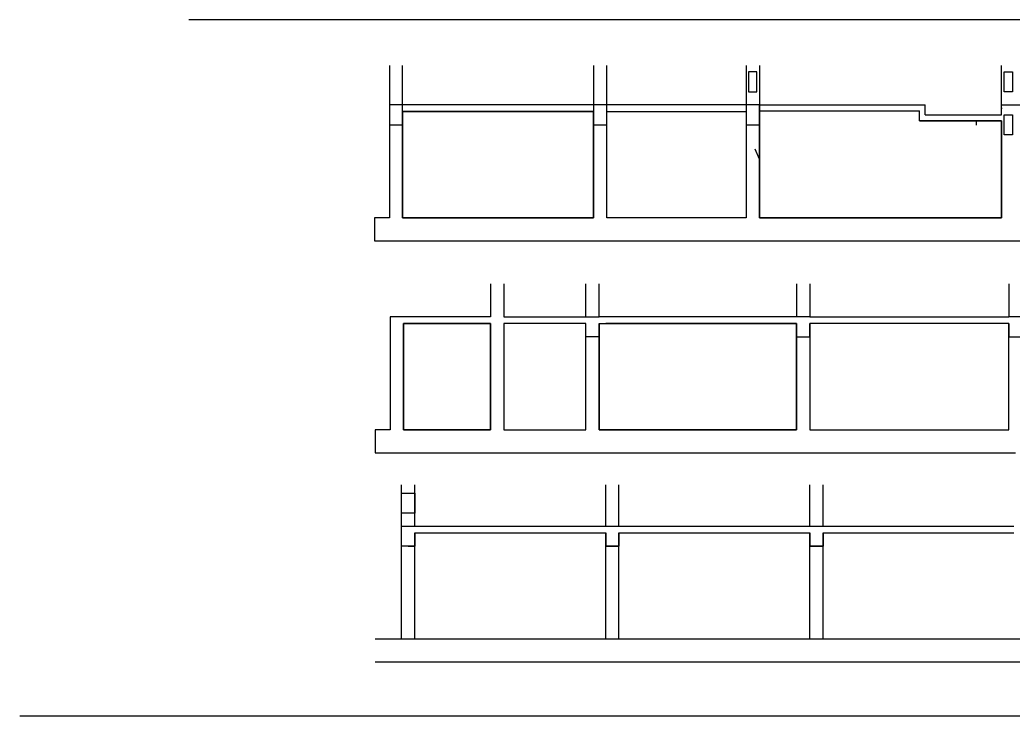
# Model space of a CAD drawing. Header units: inches. Extents: x 490 to 5734, y 172 to 2272.
# Drawn here: x 490 to 3483, y 172 to 2272 of the extents above; entities that cross this region are included whole.
import ezdxf

# ---------------------------------------------------------------- set-up
doc = ezdxf.new("R2010")
doc.units = ezdxf.units.IN
doc.layers.add('A4_OP', color=7, linetype='Continuous')

msp = doc.modelspace()

# ---------------------------------------------------------------- linework, layer by layer
for p, q in [((5734.2, 2272), (999, 2272)), ((3218.2, 1985.2), (3218.2, 2015.2)), ((2718.2, 1997.7), (3200.7, 1997.7)), ((3200.7, 1967.7), (3200.7, 1997.7)), ((3448.2, 2005.2), (3450.2, 2005.2)), ((3372.9, 1954.4), (3372.9, 1967.7)), ((2718.2, 1851.5), (2705.9, 1881.8)), ((1756.6, 965.9), (1776.6, 965.9)), ((1640.1, 744.6), (1640.1, 869.6)), ((1680.1, 744.6), (1680.1, 869.6)), ((2255.1, 744.6), (2255.1, 869.6)), ((2295.1, 744.6), (2295.1, 869.6)), ((2870.1, 744.6), (2870.1, 869.6)), ((2910.1, 744.6), (2910.1, 869.6)), ((2255.1, 404.6), (2255.1, 724.6)), ((2295.1, 404.6), (2295.1, 724.6)), ((2870.1, 404.6), (2870.1, 724.6)), ((2910.1, 404.6), (2910.1, 724.6)), ((5734.2, 172), (489.6, 172))]:
    msp.add_line(p, q)
at = {"layer": 'A4_OP'}
for points in [[(1603.2, 2134.5), (1603.2, 2015.2)], [(1643.2, 2015.2), (1643.2, 2134.5)], [(2218.2, 2134.5), (2218.2, 2015.2)], [(2258.2, 2015.2), (2258.2, 2134.5)], [(2678.2, 2134.5), (2678.2, 2115.2)], [(2718.2, 2134.5), (2718.2, 2115.2)], [(3448.2, 2115.2), (3448.2, 2134.5)], [(2678.2, 2115.2), (2678.2, 2015.2)], [(2710.7, 2115.2), (2685.7, 2115.2)], [(2685.7, 2115.2), (2685.7, 2055.2)], [(2710.7, 2055.2), (2710.7, 2115.2)], [(2718.2, 2115.2), (2718.2, 2015.2)], [(3448.2, 1985.2), (3448.2, 2115.2)], [(3455.7, 2055.2), (3455.7, 2115.2)], [(3455.7, 2115.2), (3480.7, 2115.2)], [(3480.7, 2115.2), (3480.7, 2055.2)], [(2685.7, 2055.2), (2710.7, 2055.2)], [(3480.7, 2055.2), (3455.7, 2055.2)], [(1643.2, 2015.2), (1603.2, 2015.2)], [(1603.2, 2015.2), (1603.2, 1955.2)], [(1603.2, 2015.2), (1603.2, 1675.2)], [(1643.2, 1955.2), (1643.2, 2015.2)], [(2218.2, 2015.2), (1643.2, 2015.2)], [(2258.2, 2015.2), (2218.2, 2015.2)], [(2218.2, 2015.2), (2218.2, 1955.2)], [(2258.2, 1955.2), (2258.2, 2015.2)], [(2678.2, 2015.2), (2258.2, 2015.2)], [(2718.2, 2015.2), (2678.2, 2015.2)], [(2678.2, 2015.2), (2678.2, 1955.2)], [(2718.2, 1675.2), (2718.2, 2015.2)], [(2718.2, 2015.2), (3218.2, 2015.2)], [(2718.2, 1955.2), (2718.2, 2015.2)], [(2718.2, 2015.2), (2718.2, 1675.2)], [(3448.2, 2015.2), (4063.2, 2015.2)], [(1643.2, 1675.2), (1643.2, 1995.2)], [(1643.2, 1995.2), (2218.2, 1995.2)], [(1643.2, 1995.2), (1643.2, 1675.2)], [(2218.2, 1995.2), (1643.2, 1995.2)], [(2218.2, 1995.2), (2218.2, 1675.2)], [(2218.2, 1675.2), (2218.2, 1995.2)], [(2258.2, 1675.2), (2258.2, 1995.2)], [(2258.2, 1995.2), (2678.2, 1995.2)], [(2258.2, 1675.2), (2258.2, 1995.2)], [(2258.2, 1995.2), (2678.2, 1995.2)], [(2678.2, 1995.2), (2678.2, 1675.2)], [(2678.2, 1995.2), (2678.2, 1675.2)], [(3218.2, 1985.2), (3448.2, 1985.2)], [(3455.7, 1925.2), (3455.7, 1985.2)], [(3455.7, 1985.2), (3480.7, 1985.2)], [(3480.7, 1985.2), (3480.7, 1925.2)], [(1603.2, 1955.2), (1643.2, 1955.2)], [(2218.2, 1955.2), (2258.2, 1955.2)], [(2678.2, 1955.2), (2718.2, 1955.2)], [(3200.7, 1967.7), (3448.2, 1967.7)], [(3448.2, 1967.7), (3200.7, 1967.7)], [(3448.2, 1967.7), (3448.2, 1675.2)], [(3448.2, 1675.2), (3448.2, 1967.7)], [(3480.7, 1925.2), (3455.7, 1925.2)], [(1603.2, 1675.2), (1558.2, 1675.2)], [(1558.2, 1675.2), (1558.2, 1605.2)], [(2218.2, 1675.2), (1643.2, 1675.2)], [(1643.2, 1675.2), (2218.2, 1675.2)], [(2678.2, 1675.2), (2258.2, 1675.2)], [(2678.2, 1675.2), (2258.2, 1675.2)], [(3448.2, 1675.2), (2718.2, 1675.2)], [(2718.2, 1675.2), (3448.2, 1675.2)], [(1558.2, 1605.2), (1623.2, 1605.2)], [(1623.2, 1605.2), (2238.2, 1605.2)], [(2238.2, 1605.2), (2698.2, 1605.2)], [(2698.2, 1605.2), (3468.2, 1605.2)], [(3468.2, 1605.2), (4083.2, 1605.2)], [(1907.9, 1475.9), (1907.9, 1375.9)], [(1947.9, 1475.9), (1947.9, 1375.9)], [(2195.3, 1375.9), (2195.3, 1475.9)], [(2235.3, 1375.9), (2235.3, 1475.9)], [(2830.3, 1475.9), (2830.3, 1375.9)], [(2870.3, 1475.9), (2870.3, 1375.9)], [(3470.3, 1475.9), (3470.3, 1375.9)], [(1907.9, 1375.9), (1605.3, 1375.9)], [(1605.3, 1375.9), (1605.3, 1035.9)], [(1907.9, 1355.9), (1645.3, 1355.9)], [(1645.3, 1355.9), (1645.3, 1035.9)], [(1645.3, 1035.9), (1645.3, 1355.9)], [(1645.3, 1355.9), (1907.9, 1355.9)], [(1907.9, 1035.9), (1907.9, 1355.9)], [(1907.9, 1355.9), (1907.9, 1035.9)], [(1947.9, 1375.9), (2195.3, 1375.9)], [(2195.3, 1355.9), (1947.9, 1355.9)], [(1947.9, 1355.9), (1947.9, 1035.9)], [(1947.9, 1355.9), (1947.9, 1035.9)], [(2195.3, 1355.9), (1947.9, 1355.9)], [(2195.3, 1375.9), (2235.3, 1375.9)], [(2195.3, 1035.9), (2195.3, 1355.9)], [(2195.3, 1315.9), (2195.3, 1355.9)], [(2195.3, 1035.9), (2195.3, 1355.9)], [(2830.3, 1375.9), (2235.3, 1375.9)], [(2235.3, 1355.9), (2235.3, 1315.9)], [(2235.3, 1355.9), (2235.3, 1315.9)], [(2235.3, 1035.9), (2235.3, 1355.9)], [(2235.3, 1355.9), (2830.3, 1355.9)], [(2830.3, 1355.9), (2255.3, 1355.9)], [(2870.3, 1375.9), (2830.3, 1375.9)], [(2830.3, 1035.9), (2830.3, 1355.9)], [(2830.3, 1355.9), (2830.3, 1315.9)], [(2830.3, 1355.9), (2830.3, 1035.9)], [(2870.3, 1375.9), (3470.3, 1375.9)], [(3470.3, 1355.9), (2870.3, 1355.9)], [(2870.3, 1355.9), (2870.3, 1035.9)], [(2870.3, 1315.9), (2870.3, 1355.9)], [(2870.3, 1355.9), (2870.3, 1035.9)], [(3470.3, 1355.9), (2870.3, 1355.9)], [(3510.3, 1375.9), (3470.3, 1375.9)], [(3470.3, 1035.9), (3470.3, 1355.9)], [(3470.3, 1355.9), (3470.3, 1315.9)], [(3470.3, 1035.9), (3470.3, 1355.9)], [(2235.3, 1315.9), (2195.3, 1315.9)], [(2235.3, 1315.9), (2215.3, 1315.9)], [(2235.3, 1315.9), (2235.3, 1035.9)], [(2830.3, 1315.9), (2870.3, 1315.9)], [(3470.3, 1315.9), (3510.3, 1315.9)], [(1605.3, 1035.9), (1560.3, 1035.9)], [(1560.3, 1035.9), (1560.3, 965.9)], [(1645.3, 1035.9), (1907.9, 1035.9)], [(1907.9, 1035.9), (1645.3, 1035.9)], [(1947.9, 1035.9), (2195.3, 1035.9)], [(1947.9, 1035.9), (2195.3, 1035.9)], [(2235.3, 1035.9), (2830.3, 1035.9)], [(2830.3, 1035.9), (2235.3, 1035.9)], [(2870.3, 1035.9), (3470.3, 1035.9)], [(2870.3, 1035.9), (3470.3, 1035.9)], [(1560.3, 965.9), (1625.3, 965.9)], [(1625.3, 965.9), (1927.9, 965.9)], [(1927.9, 965.9), (2235.3, 965.9)], [(2235.3, 965.9), (2850.3, 965.9)], [(2850.3, 965.9), (3490.3, 965.9)], [(1640.1, 784.6), (1640.1, 844.6)], [(1640.1, 844.6), (1680.1, 844.6)], [(1680.1, 844.6), (1680.1, 784.6)], [(1680.1, 784.6), (1640.1, 784.6)], [(1640.1, 684.6), (1640.1, 744.6)], [(1640.1, 744.6), (1680.1, 744.6)], [(1680.1, 744.6), (2255.1, 744.6)], [(1680.1, 684.6), (1680.1, 724.6)], [(1680.1, 724.6), (2255.1, 724.6)], [(1680.1, 724.6), (1680.1, 684.6)], [(2255.1, 744.6), (2295.1, 744.6)], [(2255.1, 724.6), (2255.1, 684.6)], [(2255.1, 684.6), (2255.1, 724.6)], [(2295.1, 744.6), (2870.1, 744.6)], [(2295.1, 684.6), (2295.1, 724.6)], [(2295.1, 724.6), (2870.1, 724.6)], [(2295.1, 724.6), (2295.1, 684.6)], [(2870.1, 744.6), (2910.1, 744.6)], [(2870.1, 724.6), (2870.1, 684.6)], [(2870.1, 684.6), (2870.1, 724.6)], [(2910.1, 744.6), (3485.1, 744.6)], [(2910.1, 684.6), (2910.1, 724.6)], [(2910.1, 724.6), (3485.1, 724.6)], [(2910.1, 724.6), (2910.1, 684.6)], [(1680.1, 684.6), (1640.1, 684.6)], [(1640.1, 404.6), (1640.1, 684.6)], [(1660.1, 684.6), (1680.1, 684.6)], [(1680.1, 404.6), (1680.1, 684.6)], [(2255.1, 684.6), (2295.1, 684.6)], [(2295.1, 684.6), (2255.1, 684.6)], [(2870.1, 684.6), (2910.1, 684.6)], [(2910.1, 684.6), (2870.1, 684.6)], [(4410.1, 404.6), (1560.3, 404.6)], [(1660.1, 334.6), (1560.3, 334.6)], [(2275.1, 334.6), (1660.1, 334.6)], [(2490.1, 334.6), (2275.1, 334.6)], [(2890.1, 334.6), (2490.1, 334.6)], [(3505.1, 334.6), (2890.1, 334.6)]]:
    msp.add_lwpolyline(points, dxfattribs=at)

doc.saveas('drawing.dxf')
